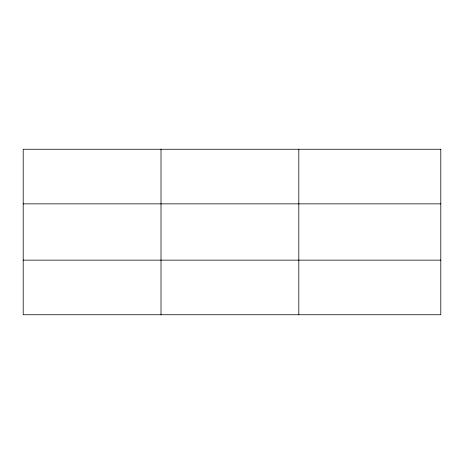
<?xml version="1.0" encoding="UTF-8"?>
<svg xmlns="http://www.w3.org/2000/svg" width="464" height="464" viewBox="0 0 464 464"><rect width="100%" height="100%" fill="white"/><g stroke="black" fill="none" stroke-linecap="round" stroke-linejoin="round"><path stroke-width="0.7" d="M161.008 314.749L161.008 149.251M298.816 314.749L298.816 149.251M23.2 203.864L440.8 203.864M23.2 260.136L440.8 260.136M440.8 149.251L440.8 314.749L23.2 314.749L23.2 149.251L440.8 149.251"/></g></svg>
